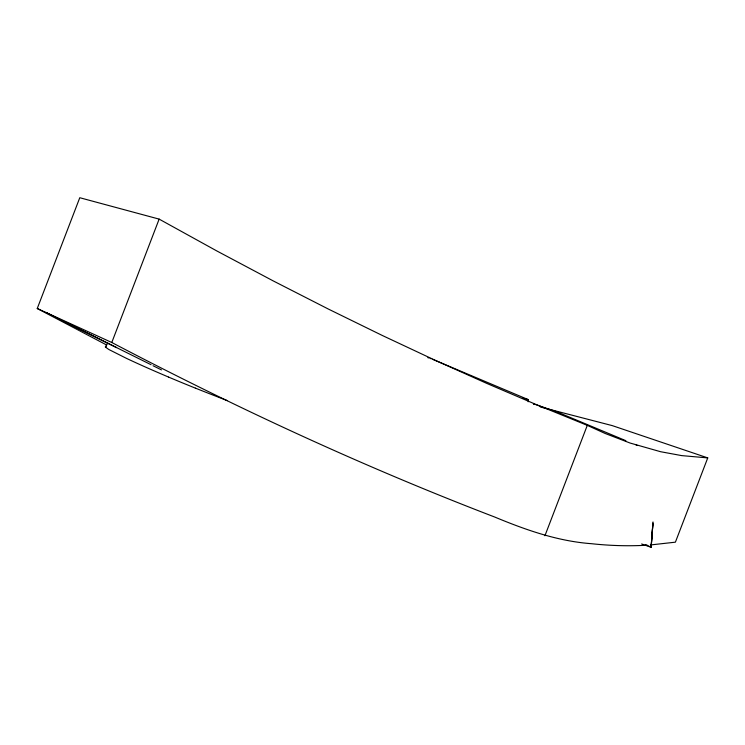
<?xml version="1.0" encoding="UTF-8"?>
<svg xmlns="http://www.w3.org/2000/svg" width="745" height="745" viewBox="0 0 745 745"><rect width="100%" height="100%" fill="white"/><g stroke="black" fill="none" stroke-linecap="round" stroke-linejoin="round"><path stroke-width="1.12" d="M641.641 543.971L651.111 547.277L653.011 521.947M649.826 546.625L651.177 547.268L652.918 523.083M651.093 547.212L652.862 524.229M528.177 401.788L528.391 399.674L432.482 359.267M168.528 377.063L157.931 372.519A222.951 8.968 20.9 0 1 143.347 366.112L142.407 365.683A227.914 9.154 20.9 0 1 135.218 362.433L130.319 360.17A305.292 11.929 21 0 1 126.212 358.243L108.77 349.461L105.408 347.068L106.284 346.602M106.703 345.028L37.25 308.514L79.78 197.723L159.141 219.114L216.776 250.925L273.136 280.865L328.266 309.007L382.232 335.436L435.071 360.226L486.83 383.433L537.564 405.122L587.293 425.358L605.136 433.469L630.121 443.051L660.591 451.712L681.666 455.605L707.75 457.896L675.398 542.174L650.385 544.958M647.275 545.182C628.678 546.29 609.997 545.703 591.483 543.701C557.66 541.196 525.709 529.928 494.615 516.993C363.579 466.752 236.035 407.664 111.787 342.495L159.141 219.114M544.921 535.757L587.293 425.358M105.334 346.881L107.783 343.091M540.367 406.984L612.232 425.609L707.75 457.896M427.816 357.647L428.71 357.935M522.534 397.774L523.698 398.156M524.871 398.528L526.035 398.91M527.218 399.292L528.391 399.674M534.575 404.19L533.383 403.846L533.746 404.153M430.107 358.401L431.132 358.755M535.422 404.488L536.344 404.805A14.276 0.484 20.8 0 0 537.639 405.261L539.566 405.923A49.077 1.611 20.8 0 1 540.721 406.314L551.915 410.141A78.858 2.561 20.7 0 1 553.135 410.56L555.155 411.259A26.578 0.922 20.8 0 0 556.366 411.668L625.875 440.686M195.395 388.126L201.839 390.687A96.04 4.116 20.7 0 0 227.393 400.624M645.71 544.874L646.893 545.377M636.053 444.97L637.329 445.519M648.001 545.843L648.988 546.262M37.25 308.514L111.787 342.495M116.583 347.608L45.724 312.379L151.077 364.724M153.051 365.739L161.469 369.902M195.302 388.098A109.506 4.656 20.7 0 1 168.64 377.1"/></g></svg>
